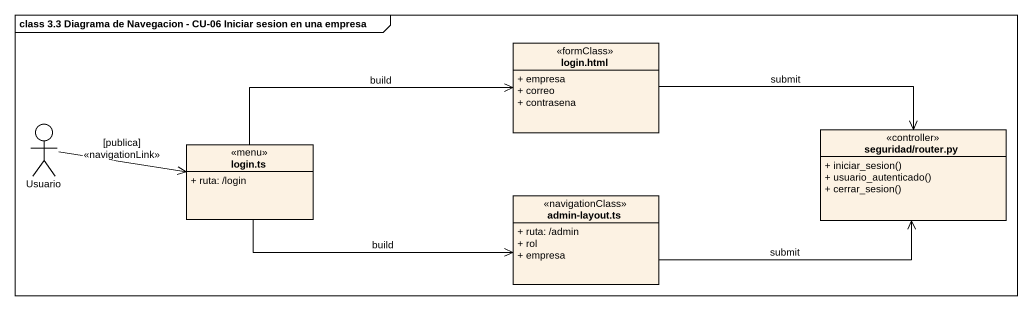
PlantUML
@startuml
mainframe class 3.3 Diagrama de Navegacion - CU-06 Iniciar sesion en una empresa
allowmixing
hide circle
hide empty members
skinparam classAttributeIconSize 0
class "login.html" as login_html <<formClass>> {
  + empresa
  + correo
  + contrasena
}
actor Usuario
class "seguridad/router.py" as seguridad_router_py <<controller>> {
  + iniciar_sesion()
  + usuario_autenticado()
  + cerrar_sesion()
}
class "login.ts" as login_ts <<menu>> {
  + ruta: /login
}
class "admin-layout.ts" as admin_layout_ts <<navigationClass>> {
  + ruta: /admin
  + rol
  + empresa
}
login_html -right-> seguridad_router_py : submit
Usuario -right-> login_ts : [publica]\n<<navigationLink>>
login_ts -right-> login_html : build
login_ts -right-> admin_layout_ts : build
admin_layout_ts -right-> seguridad_router_py : submit
@enduml
